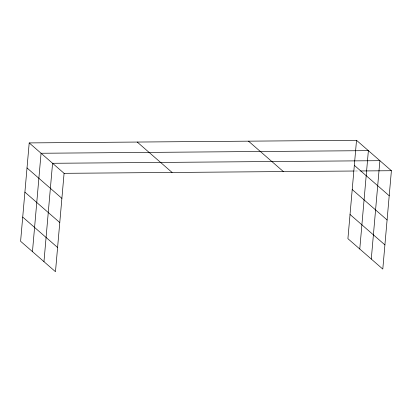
<?xml version="1.0" encoding="UTF-8"?>
<svg xmlns="http://www.w3.org/2000/svg" width="412" height="412" viewBox="0 0 412 412"><rect width="100%" height="100%" fill="white"/><g stroke="black" fill="none" stroke-linecap="round" stroke-linejoin="round"><path stroke-width="0.31" stroke-dasharray="2.06 1.54" d="M355.396 171.006L359.254 170.975"/><path stroke-width="0.62" d="M29.206 142.912L20.6 241.283L55.476 271.699L64.081 173.323L29.206 142.912L356.524 140.301L391.4 170.717L382.794 269.088L347.919 238.677L356.524 140.301M32.46 251.624L41.066 153.254L368.38 150.643L359.774 249.018M43.966 261.661L52.571 163.286L379.89 160.68L371.284 259.05M64.081 173.323L354.109 171.016M360.541 170.965L391.4 170.717M354.335 165.341L389.211 195.757M352.214 189.541L387.095 219.957M350.035 214.477L384.911 244.888M248.508 141.167L283.384 171.577M137.222 142.052L172.098 172.463M27.017 167.947L61.893 198.363M24.9 192.147L59.776 222.562M22.717 217.083L57.592 247.494"/></g></svg>
